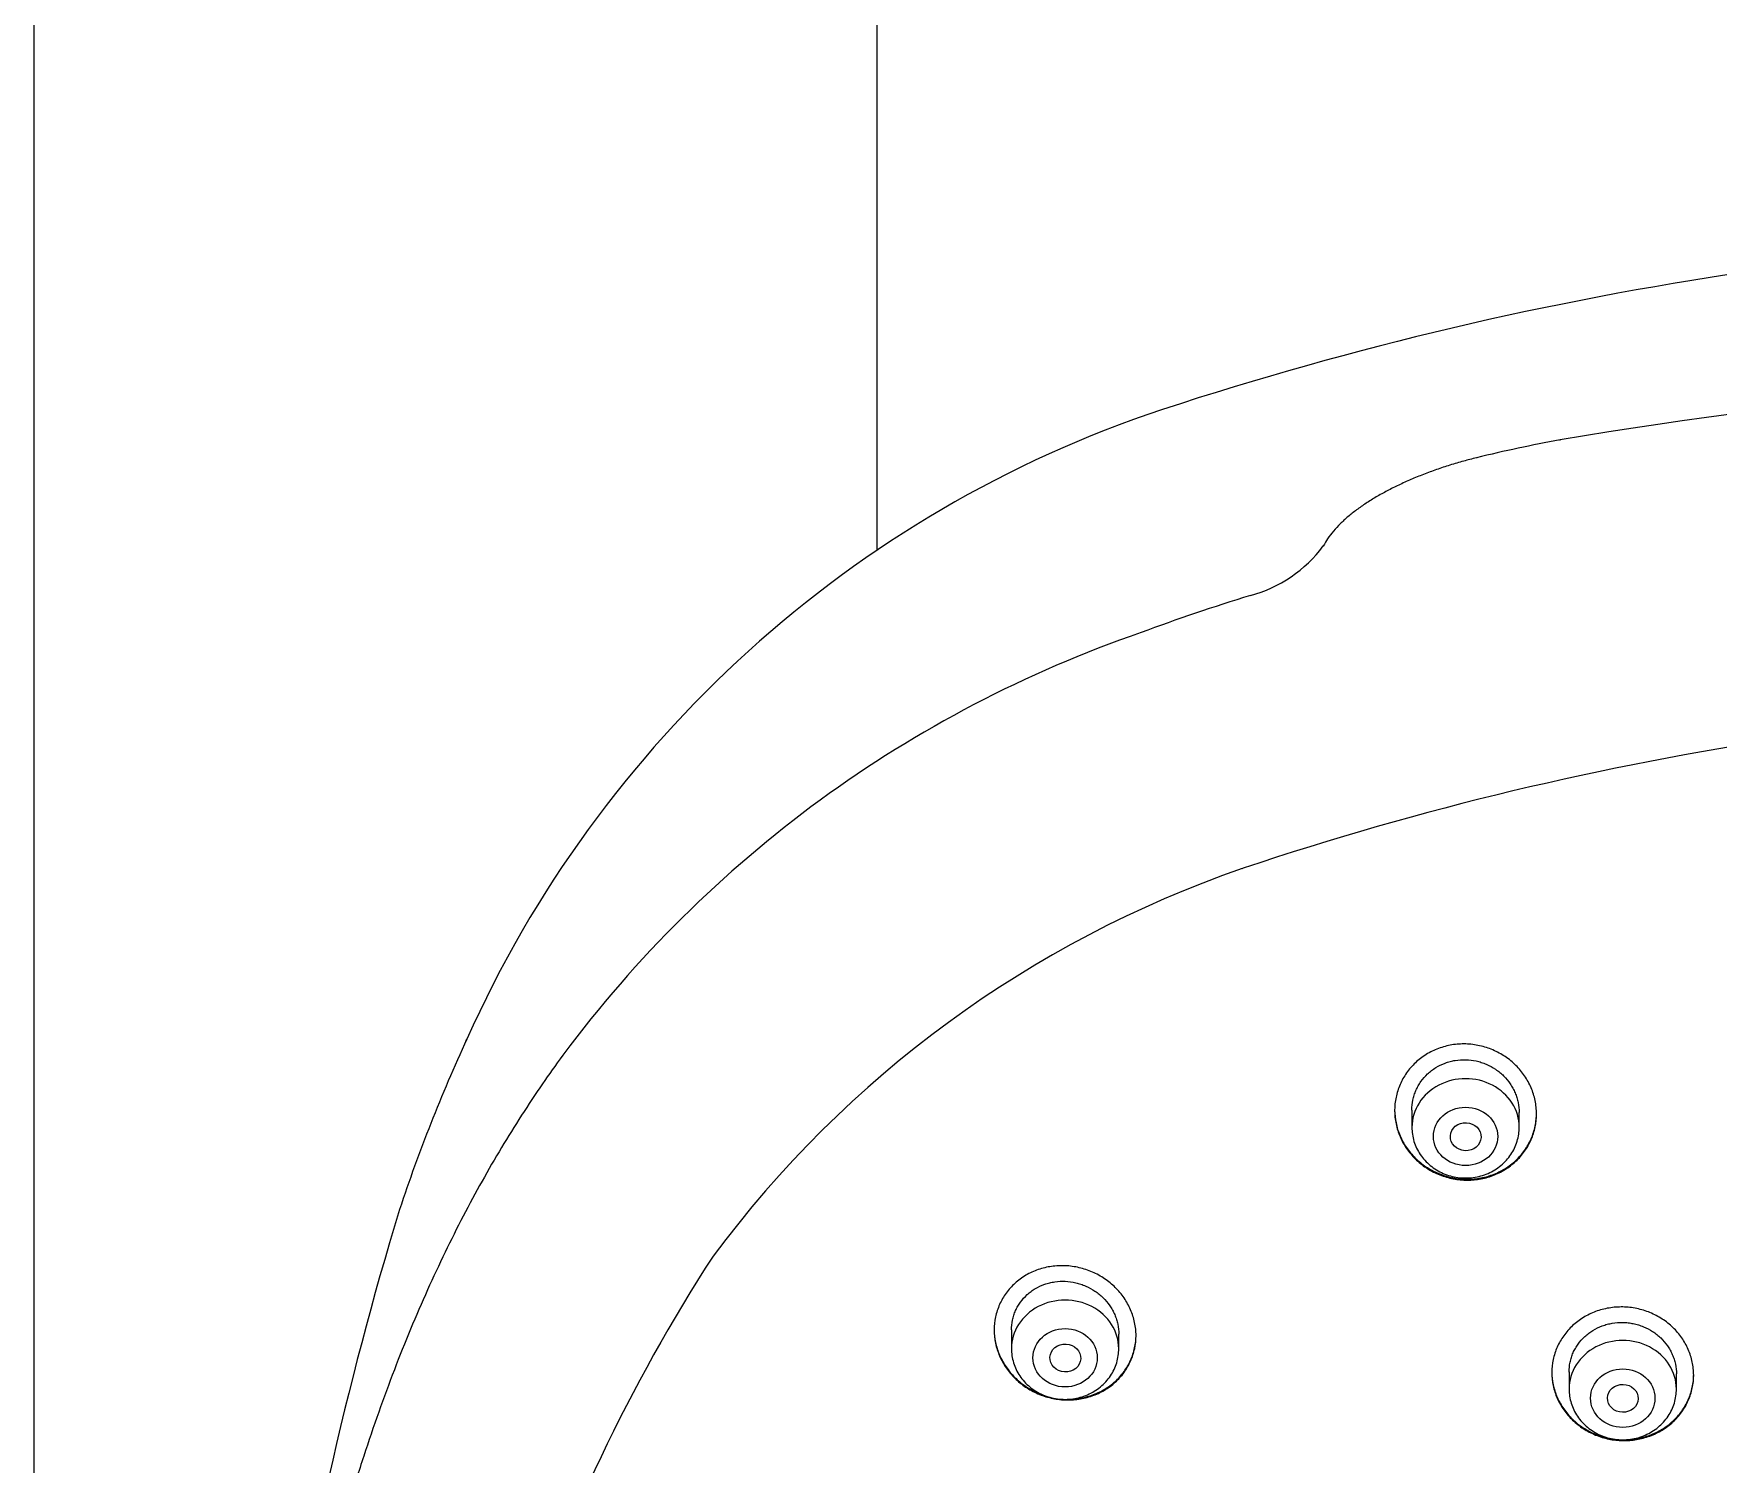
# Model space of a CAD drawing. Header units: millimetres. Extents: x 863 to 5283, y 810 to 2397.
# Drawn here: x 1630.01 to 1634.404, y 1446.46 to 1450.192 of the extents above; entities that cross this region are included whole.
import ezdxf

# ---------------------------------------------------------------- set-up
doc = ezdxf.new("R2010")
doc.units = ezdxf.units.MM
doc.layers.add('Wbudowane', color=175, linetype='Continuous')

# ---------------------------------------------------------------- blocks, each defined once
blk = doc.blocks.new('Z$W@#21058')
for p, q in [((13.825, 159.1545), (13.825, 122.1386)), ((13.825, 159.1545), (13.825, 122.2446)), ((16.025, 142.9806), (16.025, 159.1545)), ((16.977, 142.1499), (16.9796, 142.1509)), ((17.42, 141.5202), (17.42, 141.4751)), ((17.7, 141.4751), (17.7, 141.5134)), ((16.3754, 140.9465), (16.3754, 140.8975)), ((16.6554, 140.8975), (16.6554, 140.9354)), ((17.83, 140.8369), (17.83, 140.7922)), ((18.11, 140.7922), (18.11, 140.8316))]:
    blk.add_line(p, q)
for centre, radius, start, end in [((19.6233, 134.6477), 9.1561, 88.51928, 108.16245), ((19.7861, 131.7116), 11.725, 89.63884, 99.7205), ((17.728, 140.4651), 3.0378, 108.3974, 155.907), ((18.4699, 139.6212), 3.707, 100.3097, 103.7567), ((16.9056, 143.2041), 0.3541, 285.3207, 323.1307), ((18.4645, 138.0682), 5.0133, 106.9958, 110.4444), ((17.7449, 139.7715), 3.1669, 109.0088, 143.3144), ((19.6163, 134.2726), 8.3079, 88.31872, 108.50376), ((17.9248, 139.4091), 2.9001, 109.0754, 143.3794), ((18.8917, 139.8939), 4.3336, 155.2934, 161.6153), ((24.0394, 138.4419), 9.6796, 163.06996, 180.15804), ((19.4148, 138.6645), 4.5495, 147.0501, 177.2106)]:
    blk.add_arc(centre, radius, start, end)
for centre, major_axis, ratio, start_param, end_param in [((17.81, 143.2486), (0.0036, -0.0197), 0.083178, 3.141552, 3.516108), ((17.56, 141.4751), (0.14, 0), 0.906308, 0, 3.141598), ((16.5154, 140.8975), (0.14, 0), 0.906308, 0, 3.141598), ((17.97, 140.7922), (0.14, 0), 0.906308, 0, 3.141593)]:
    blk.add_ellipse(centre, major_axis=major_axis, ratio=ratio, start_param=start_param, end_param=end_param)
for centre, major_axis, ratio in [((17.56, 141.4514), (-0.084, 0), 0.906308), ((17.5604, 141.4507), (0.0401, -0.0019), 0.910577), ((16.5154, 140.8739), (0.084, 0), 0.906308), ((16.516, 140.8733), (0.0402, -0.0022), 0.905767), ((17.97, 140.7685), (0.084, 0), 0.906308), ((17.9702, 140.7681), (0.04, -0.0009), 0.908545)]:
    blk.add_ellipse(centre, major_axis=major_axis, ratio=ratio)
for points, knots in [([(17.5883, 143.2218), (17.5761, 143.2188), (17.5548, 143.2132), (17.5188, 143.2027), (17.4844, 143.1912), (17.45, 143.1785), (17.4172, 143.165), (17.3854, 143.1507), (17.3553, 143.1356), (17.3268, 143.1197), (17.3001, 143.1032), (17.2754, 143.0859), (17.2529, 143.0682), (17.2325, 143.0495), (17.215, 143.0307), (17.2, 143.0107), (17.1926, 142.9987), (17.1889, 142.9916)], [0, 0, 0, 0, 0.062324, 0.129667, 0.197172, 0.26451, 0.33183, 0.398944, 0.465996, 0.533316, 0.600639, 0.668001, 0.735777, 0.803419, 0.870953, 0.93803, 1, 1, 1, 1]), ([(17.375, 141.5189), (17.375, 141.5306), (17.3762, 141.5421), (17.3797, 141.559), (17.3812, 141.5646), (17.3847, 141.5757), (17.3867, 141.5812), (17.3937, 141.5972), (17.3993, 141.6074), (17.4094, 141.6217), (17.413, 141.6263), (17.4208, 141.6352), (17.4249, 141.6395), (17.4377, 141.6516), (17.4471, 141.6587), (17.4623, 141.6682), (17.4676, 141.6711), (17.4783, 141.6764), (17.4893, 141.6811), (17.5007, 141.6847), (17.5123, 141.6878), (17.5183, 141.6891), (17.5363, 141.6921), (17.5483, 141.6929), (17.5665, 141.6923), (17.5726, 141.6919), (17.5847, 141.6904), (17.5908, 141.6893), (17.6086, 141.6854), (17.6201, 141.6817), (17.6369, 141.6745), (17.6424, 141.6718), (17.6531, 141.666), (17.6582, 141.6629), (17.6732, 141.6528), (17.6825, 141.6452), (17.6996, 141.6282), (17.7072, 141.619), (17.7172, 141.6044), (17.7203, 141.5994), (17.726, 141.589), (17.7286, 141.5836), (17.7355, 141.5674), (17.739, 141.5563), (17.7426, 141.5392), (17.7435, 141.5335), (17.7447, 141.5219), (17.745, 141.5161), (17.745, 141.4988), (17.7439, 141.4873), (17.7404, 141.4703), (17.7389, 141.4647), (17.7354, 141.4536), (17.7314, 141.4429), (17.7262, 141.4325), (17.7205, 141.4224), (17.7174, 141.4175), (17.7073, 141.4031), (17.6996, 141.3944), (17.6868, 141.3824), (17.6823, 141.3786), (17.6728, 141.3714), (17.6679, 141.368), (17.6527, 141.3587), (17.6421, 141.3535), (17.6252, 141.3472), (17.6194, 141.3453), (17.6077, 141.3422), (17.6018, 141.341), (17.584, 141.338), (17.5719, 141.3372), (17.5536, 141.3376), (17.5475, 141.3381), (17.5354, 141.3395), (17.5235, 141.3415), (17.5117, 141.3446), (17.5001, 141.3483), (17.4943, 141.3504), (17.4775, 141.3575), (17.4669, 141.3632), (17.4519, 141.3732), (17.447, 141.3768), (17.4376, 141.3844), (17.4331, 141.3884), (17.4204, 141.4009), (17.4128, 141.41), (17.4027, 141.4247), (17.3996, 141.4298), (17.3939, 141.4401), (17.3888, 141.4506), (17.3847, 141.4616), (17.3812, 141.4727), (17.3798, 141.4784), (17.3762, 141.4956), (17.375, 141.5072), (17.375, 141.5189)], [0, 0, 0, 0, 0.03125, 0.03125, 0.046875, 0.046875, 0.0625, 0.0625, 0.09375, 0.09375, 0.109375, 0.109375, 0.125, 0.125, 0.15625, 0.15625, 0.171875, 0.171875, 0.1875, 0.203125, 0.203125, 0.21875, 0.21875, 0.25, 0.25, 0.265625, 0.265625, 0.28125, 0.28125, 0.3125, 0.3125, 0.328125, 0.328125, 0.34375, 0.34375, 0.375, 0.375, 0.40625, 0.40625, 0.421875, 0.421875, 0.4375, 0.4375, 0.46875, 0.46875, 0.484375, 0.484375, 0.5, 0.5, 0.53125, 0.53125, 0.546875, 0.546875, 0.5625, 0.578125, 0.578125, 0.59375, 0.59375, 0.625, 0.625, 0.640625, 0.640625, 0.65625, 0.65625, 0.6875, 0.6875, 0.703125, 0.703125, 0.71875, 0.71875, 0.75, 0.75, 0.765625, 0.765625, 0.78125, 0.796875, 0.796875, 0.8125, 0.8125, 0.84375, 0.84375, 0.859375, 0.859375, 0.875, 0.875, 0.90625, 0.90625, 0.921875, 0.921875, 0.9375, 0.953125, 0.953125, 0.96875, 0.96875, 1, 1, 1, 1]), ([(15.2052, 141.6635), (15.1852, 141.6361), (15.1515, 141.5885), (15.0962, 141.5055), (15.0447, 141.4222), (14.9934, 141.3338), (14.9446, 141.243), (14.8971, 141.1483), (14.8514, 141.0501), (14.8072, 140.9478), (14.7648, 140.8416), (14.724, 140.7311), (14.685, 140.6163), (14.6478, 140.4968), (14.6125, 140.3726), (14.579, 140.2434), (14.5475, 140.1092), (14.518, 139.9698), (14.4907, 139.8252), (14.4656, 139.6754), (14.4429, 139.5204), (14.4227, 139.3605), (14.4051, 139.1959), (14.3902, 139.0269), (14.3782, 138.854), (14.3691, 138.678), (14.3631, 138.4995), (14.3602, 138.3195), (14.3604, 138.1391), (14.3638, 137.9591), (14.3702, 137.7807), (14.3797, 137.6046), (14.3922, 137.4317), (14.4075, 137.2627), (14.4256, 137.098), (14.4463, 136.9381), (14.4695, 136.7831), (14.4951, 136.6333), (14.5229, 136.4887), (14.5529, 136.3494), (14.5849, 136.2152), (14.619, 136.0861), (14.6549, 135.9621), (14.6928, 135.8425), (14.7321, 135.7282), (14.7739, 135.6171), (14.8161, 135.5128), (14.8617, 135.4092), (14.8897, 135.3496), (14.9064, 135.3155)], [0, 0, 0, 0, 0.013707, 0.028239, 0.043047, 0.058182, 0.073661, 0.089521, 0.105819, 0.122574, 0.139831, 0.157629, 0.17598, 0.194931, 0.214557, 0.234815, 0.255804, 0.277485, 0.299914, 0.323078, 0.34698, 0.371602, 0.396913, 0.422855, 0.449374, 0.47635, 0.5037, 0.531273, 0.558922, 0.586484, 0.613836, 0.64083, 0.667343, 0.69331, 0.718619, 0.743266, 0.767165, 0.790356, 0.812776, 0.834488, 0.85546, 0.875736, 0.895362, 0.914311, 0.932681, 0.950459, 0.9677, 0.984447, 1, 1, 1, 1]), ([(17.42, 141.5201), (17.42, 141.5202), (17.42, 141.5202), (17.42, 141.529), (17.4209, 141.5377), (17.4236, 141.5506), (17.4247, 141.5549), (17.4274, 141.5633), (17.4304, 141.5715), (17.4343, 141.5793), (17.4386, 141.587), (17.441, 141.5908), (17.4487, 141.6017), (17.4545, 141.6084), (17.4642, 141.6175), (17.4676, 141.6204), (17.4748, 141.6259), (17.4785, 141.6285), (17.49, 141.6356), (17.4981, 141.6395), (17.5109, 141.6443), (17.5152, 141.6457), (17.5241, 141.648), (17.5286, 141.649), (17.5421, 141.6512), (17.5512, 141.6518), (17.5697, 141.6513), (17.5789, 141.6501), (17.5923, 141.6472), (17.5967, 141.646), (17.6055, 141.6431), (17.6099, 141.6415), (17.6225, 141.636), (17.6306, 141.6317), (17.6419, 141.624), (17.6456, 141.6213), (17.6527, 141.6155), (17.6561, 141.6124), (17.6657, 141.6029), (17.6714, 141.5959), (17.679, 141.5848), (17.6814, 141.5809), (17.6857, 141.5731), (17.6896, 141.5651), (17.6926, 141.5568), (17.6953, 141.5483), (17.6964, 141.544), (17.6991, 141.531), (17.7, 141.5222), (17.7, 141.5134)], [0, 0, 0, 0, 0.000244, 0.000244, 0.062729, 0.062729, 0.093971, 0.093971, 0.125214, 0.156456, 0.156456, 0.187698, 0.187698, 0.250183, 0.250183, 0.281425, 0.281425, 0.312668, 0.312668, 0.375153, 0.375153, 0.406395, 0.406395, 0.437637, 0.437637, 0.500122, 0.500122, 0.562607, 0.562607, 0.593849, 0.593849, 0.625092, 0.625092, 0.687576, 0.687576, 0.718819, 0.718819, 0.750061, 0.750061, 0.812546, 0.812546, 0.843788, 0.843788, 0.875031, 0.906273, 0.906273, 0.937515, 0.937515, 1, 1, 1, 1]), ([(17.375, 141.52), (17.3751, 141.5088), (17.3763, 141.4977), (17.3797, 141.4811), (17.3811, 141.4754), (17.3846, 141.4642), (17.3867, 141.4587), (17.3936, 141.4424), (17.3992, 141.4322), (17.4092, 141.4175), (17.4128, 141.4128), (17.4205, 141.4036), (17.4245, 141.3992), (17.4373, 141.3866), (17.4465, 141.3791), (17.4616, 141.369), (17.4669, 141.3658), (17.4775, 141.3601), (17.4884, 141.3549), (17.4998, 141.3507), (17.5113, 141.347), (17.5172, 141.3454), (17.5352, 141.3415), (17.5473, 141.3401), (17.5654, 141.3396), (17.5715, 141.3397), (17.5836, 141.3406), (17.5897, 141.3413), (17.6076, 141.3442), (17.6192, 141.3473), (17.6361, 141.3535), (17.6416, 141.3559), (17.6524, 141.3612), (17.6577, 141.364), (17.6728, 141.3733), (17.6822, 141.3804), (17.6951, 141.3925), (17.6993, 141.3968), (17.7069, 141.4056), (17.7141, 141.4147), (17.7204, 141.4245), (17.7261, 141.4346), (17.7287, 141.4398), (17.7357, 141.4558), (17.7391, 141.4668), (17.7426, 141.4837), (17.7435, 141.4894), (17.7447, 141.5007), (17.745, 141.5063), (17.745, 141.5118)], [0, 0, 0, 0, 0.060332, 0.060332, 0.091704, 0.091704, 0.123076, 0.123076, 0.18582, 0.18582, 0.217193, 0.217193, 0.248565, 0.248565, 0.311309, 0.311309, 0.342681, 0.342681, 0.374053, 0.405425, 0.405425, 0.436797, 0.436797, 0.499542, 0.499542, 0.530914, 0.530914, 0.562286, 0.562286, 0.62503, 0.62503, 0.656402, 0.656402, 0.687774, 0.687774, 0.750518, 0.750518, 0.781891, 0.781891, 0.813263, 0.844635, 0.844635, 0.876007, 0.876007, 0.938751, 0.938751, 0.970123, 0.970123, 1, 1, 1, 1]), ([(17.42, 141.4751), (17.42, 141.4684), (17.4209, 141.457), (17.425, 141.4381), (17.4319, 141.4206), (17.4415, 141.4038), (17.4534, 141.3887), (17.4676, 141.3752), (17.4836, 141.3638), (17.5013, 141.3546), (17.5202, 141.3479), (17.5399, 141.3439), (17.56, 141.3425), (17.5801, 141.3438), (17.5998, 141.3479), (17.6187, 141.3546), (17.6364, 141.3638), (17.6525, 141.3752), (17.6667, 141.3888), (17.6786, 141.4039), (17.6881, 141.4208), (17.695, 141.4383), (17.6991, 141.4572), (17.7, 141.4685), (17.7, 141.4751)], [0, 0, 0, 0, 0.043416, 0.088242, 0.133206, 0.178365, 0.223751, 0.269371, 0.315209, 0.361231, 0.407394, 0.453652, 0.499964, 0.546286, 0.592577, 0.638793, 0.684885, 0.730809, 0.776522, 0.822, 0.867242, 0.912272, 0.95714, 1, 1, 1, 1]), ([(16.3304, 140.9464), (16.3304, 140.958), (16.3316, 140.9693), (16.3351, 140.986), (16.3366, 140.9915), (16.3401, 141.0024), (16.3422, 141.0078), (16.3492, 141.0235), (16.3549, 141.0334), (16.365, 141.0473), (16.3687, 141.0518), (16.3765, 141.0605), (16.3806, 141.0645), (16.3934, 141.0762), (16.4028, 141.083), (16.4181, 141.092), (16.4234, 141.0948), (16.4341, 141.0997), (16.4451, 141.1041), (16.4565, 141.1075), (16.4681, 141.1103), (16.4741, 141.1114), (16.492, 141.1139), (16.504, 141.1145), (16.5221, 141.1137), (16.5281, 141.1131), (16.5403, 141.1114), (16.5463, 141.1103), (16.564, 141.1062), (16.5755, 141.1024), (16.5922, 141.0951), (16.5977, 141.0924), (16.6084, 141.0865), (16.6187, 141.0802), (16.6283, 141.073), (16.6376, 141.0654), (16.6421, 141.0614), (16.655, 141.0487), (16.6626, 141.0396), (16.6726, 141.025), (16.6757, 141.02), (16.6814, 141.0097), (16.684, 141.0044), (16.6909, 140.9883), (16.6944, 140.9773), (16.698, 140.9604), (16.6989, 140.9547), (16.7001, 140.9432), (16.7004, 140.9374), (16.7004, 140.9203), (16.6992, 140.909), (16.6957, 140.8922), (16.6942, 140.8867), (16.6907, 140.8758), (16.6866, 140.8652), (16.6814, 140.8551), (16.6757, 140.8452), (16.6725, 140.8404), (16.6623, 140.8263), (16.6546, 140.8178), (16.6418, 140.8062), (16.6373, 140.8025), (16.6278, 140.7955), (16.6229, 140.7923), (16.6077, 140.7833), (16.597, 140.7784), (16.5801, 140.7725), (16.5743, 140.7707), (16.5627, 140.7679), (16.5568, 140.7667), (16.539, 140.7641), (16.5269, 140.7635), (16.5025, 140.7645), (16.4905, 140.7661), (16.4728, 140.7702), (16.4669, 140.7718), (16.4554, 140.7756), (16.4496, 140.7778), (16.4329, 140.7851), (16.4223, 140.7909), (16.4073, 140.801), (16.4024, 140.8046), (16.393, 140.8123), (16.3886, 140.8163), (16.3759, 140.8289), (16.3683, 140.838), (16.3582, 140.8527), (16.355, 140.8578), (16.3494, 140.8681), (16.3442, 140.8786), (16.3402, 140.8894), (16.3366, 140.9005), (16.3352, 140.9062), (16.3316, 140.9233), (16.3304, 140.9348), (16.3304, 140.9464)], [0, 0, 0, 0, 0.03125, 0.03125, 0.046875, 0.046875, 0.0625, 0.0625, 0.09375, 0.09375, 0.109375, 0.109375, 0.125, 0.125, 0.15625, 0.15625, 0.171875, 0.171875, 0.1875, 0.203125, 0.203125, 0.21875, 0.21875, 0.25, 0.25, 0.265625, 0.265625, 0.28125, 0.28125, 0.3125, 0.3125, 0.328125, 0.328125, 0.34375, 0.359375, 0.359375, 0.375, 0.375, 0.40625, 0.40625, 0.421875, 0.421875, 0.4375, 0.4375, 0.46875, 0.46875, 0.484375, 0.484375, 0.5, 0.5, 0.53125, 0.53125, 0.546875, 0.546875, 0.5625, 0.578125, 0.578125, 0.59375, 0.59375, 0.625, 0.625, 0.640625, 0.640625, 0.65625, 0.65625, 0.6875, 0.6875, 0.703125, 0.703125, 0.71875, 0.71875, 0.75, 0.75, 0.78125, 0.78125, 0.796875, 0.796875, 0.8125, 0.8125, 0.84375, 0.84375, 0.859375, 0.859375, 0.875, 0.875, 0.90625, 0.90625, 0.921875, 0.921875, 0.9375, 0.953125, 0.953125, 0.96875, 0.96875, 1, 1, 1, 1]), ([(16.3754, 140.9464), (16.3754, 140.9551), (16.3763, 140.9637), (16.379, 140.9764), (16.3801, 140.9806), (16.3828, 140.9888), (16.3858, 140.9969), (16.3898, 141.0046), (16.3941, 141.0121), (16.3965, 141.0158), (16.4042, 141.0264), (16.41, 141.0328), (16.4198, 141.0416), (16.4232, 141.0444), (16.4303, 141.0497), (16.4341, 141.0522), (16.4456, 141.0589), (16.4536, 141.0626), (16.4664, 141.0671), (16.4708, 141.0684), (16.4796, 141.0705), (16.4841, 141.0714), (16.4975, 141.0733), (16.5066, 141.0738), (16.5251, 141.0729), (16.5342, 141.0717), (16.5476, 141.0686), (16.552, 141.0673), (16.5608, 141.0644), (16.5651, 141.0627), (16.5778, 141.0572), (16.5858, 141.0528), (16.5971, 141.0452), (16.6008, 141.0424), (16.6079, 141.0366), (16.6113, 141.0336), (16.6209, 141.0241), (16.6267, 141.0172), (16.6343, 141.0061), (16.6367, 141.0023), (16.641, 140.9945), (16.6449, 140.9865), (16.648, 140.9783), (16.6506, 140.97), (16.6518, 140.9657), (16.6545, 140.9528), (16.6554, 140.9441), (16.6554, 140.9354)], [0, 0, 0, 0, 0.0624708, 0.0624708, 0.0937217, 0.0937217, 0.1249727, 0.1562237, 0.1562237, 0.1874747, 0.1874747, 0.2499766, 0.2499766, 0.2812276, 0.2812276, 0.3124786, 0.3124786, 0.3749805, 0.3749805, 0.4062315, 0.4062315, 0.4374825, 0.4374825, 0.4999844, 0.4999844, 0.5624864, 0.5624864, 0.5937373, 0.5937373, 0.6249883, 0.6249883, 0.6874903, 0.6874903, 0.7187412, 0.7187412, 0.7499922, 0.7499922, 0.8124942, 0.8124942, 0.8437451, 0.8437451, 0.8749961, 0.9062471, 0.9062471, 0.9374981, 0.9374981, 1, 1, 1, 1]), ([(17.785, 140.8353), (17.785, 140.8468), (17.7862, 140.8581), (17.7897, 140.8748), (17.7912, 140.8803), (17.7947, 140.8912), (17.7968, 140.8966), (17.8037, 140.9123), (17.8094, 140.9222), (17.8195, 140.9362), (17.8231, 140.9408), (17.8309, 140.9496), (17.8349, 140.9537), (17.8478, 140.9656), (17.8571, 140.9726), (17.8723, 140.982), (17.8776, 140.9848), (17.8883, 140.99), (17.8992, 140.9947), (17.9106, 140.9983), (17.9222, 141.0014), (17.9282, 141.0027), (17.9461, 141.0057), (17.9581, 141.0066), (17.9763, 141.0063), (17.9823, 141.0059), (17.9945, 141.0045), (18.0005, 141.0035), (18.0183, 140.9998), (18.0298, 140.9963), (18.0466, 140.9894), (18.0522, 140.9868), (18.0628, 140.9812), (18.068, 140.9782), (18.083, 140.9684), (18.0923, 140.9611), (18.1096, 140.9445), (18.1172, 140.9355), (18.1272, 140.9212), (18.1303, 140.9163), (18.136, 140.9061), (18.1386, 140.9008), (18.1456, 140.8849), (18.1491, 140.874), (18.1526, 140.8572), (18.1535, 140.8515), (18.1547, 140.8401), (18.155, 140.8344), (18.155, 140.8174), (18.1538, 140.8061), (18.1503, 140.7893), (18.1488, 140.7838), (18.1453, 140.7729), (18.1413, 140.7623), (18.1361, 140.7521), (18.1304, 140.7421), (18.1273, 140.7372), (18.1171, 140.7231), (18.1095, 140.7144), (18.0967, 140.7026), (18.0922, 140.6988), (18.0827, 140.6917), (18.0778, 140.6884), (18.0627, 140.6791), (18.052, 140.674), (18.0352, 140.6677), (18.0294, 140.6659), (18.0178, 140.6628), (18.0119, 140.6615), (17.9941, 140.6585), (17.9821, 140.6576), (17.9638, 140.6579), (17.9577, 140.6583), (17.9456, 140.6597), (17.9337, 140.6616), (17.922, 140.6645), (17.9104, 140.6681), (17.9046, 140.6701), (17.8878, 140.677), (17.8772, 140.6826), (17.8621, 140.6923), (17.8572, 140.6958), (17.8478, 140.7033), (17.8433, 140.7072), (17.8306, 140.7194), (17.8229, 140.7283), (17.8128, 140.7428), (17.8097, 140.7478), (17.804, 140.7579), (17.7988, 140.7682), (17.7948, 140.779), (17.7913, 140.7899), (17.7898, 140.7955), (17.7862, 140.8124), (17.785, 140.8238), (17.785, 140.8353)], [0, 0, 0, 0, 0.03125, 0.03125, 0.046875, 0.046875, 0.0625, 0.0625, 0.09375, 0.09375, 0.109375, 0.109375, 0.125, 0.125, 0.15625, 0.15625, 0.171875, 0.171875, 0.1875, 0.203125, 0.203125, 0.21875, 0.21875, 0.25, 0.25, 0.265625, 0.265625, 0.28125, 0.28125, 0.3125, 0.3125, 0.328125, 0.328125, 0.34375, 0.34375, 0.375, 0.375, 0.40625, 0.40625, 0.421875, 0.421875, 0.4375, 0.4375, 0.46875, 0.46875, 0.484375, 0.484375, 0.5, 0.5, 0.53125, 0.53125, 0.546875, 0.546875, 0.5625, 0.578125, 0.578125, 0.59375, 0.59375, 0.625, 0.625, 0.640625, 0.640625, 0.65625, 0.65625, 0.6875, 0.6875, 0.703125, 0.703125, 0.71875, 0.71875, 0.75, 0.75, 0.765625, 0.765625, 0.78125, 0.796875, 0.796875, 0.8125, 0.8125, 0.84375, 0.84375, 0.859375, 0.859375, 0.875, 0.875, 0.90625, 0.90625, 0.921875, 0.921875, 0.9375, 0.953125, 0.953125, 0.96875, 0.96875, 1, 1, 1, 1]), ([(16.3304, 140.9473), (16.3305, 140.9361), (16.3317, 140.9251), (16.3351, 140.9085), (16.3366, 140.9029), (16.3401, 140.8918), (16.3421, 140.8863), (16.349, 140.8701), (16.3547, 140.8599), (16.3647, 140.8452), (16.3683, 140.8405), (16.376, 140.8313), (16.38, 140.8269), (16.3927, 140.8143), (16.402, 140.8067), (16.417, 140.7965), (16.4223, 140.7933), (16.4329, 140.7875), (16.4433, 140.7824), (16.4541, 140.7782), (16.4593, 140.7764)], [0, 0, 0, 0, 0.150527, 0.150527, 0.228376, 0.228376, 0.306225, 0.306225, 0.461924, 0.461924, 0.539773, 0.539773, 0.617622, 0.617622, 0.77332, 0.77332, 0.851169, 0.851169, 0.929018, 1, 1, 1, 1]), ([(16.5291, 140.766), (16.5302, 140.7661), (16.5314, 140.7661), (16.5387, 140.7665), (16.5447, 140.7671), (16.5626, 140.7697), (16.5742, 140.7725), (16.591, 140.7784), (16.5966, 140.7806), (16.6074, 140.7856), (16.6126, 140.7884), (16.6278, 140.7973), (16.6372, 140.8042), (16.6502, 140.8159), (16.6543, 140.82), (16.662, 140.8286), (16.6693, 140.8375), (16.6755, 140.847), (16.6813, 140.8569), (16.6839, 140.8621), (16.6909, 140.8778), (16.6944, 140.8886), (16.698, 140.9052), (16.6989, 140.9109), (16.7001, 140.9221), (16.7004, 140.9276), (16.7004, 140.9331)], [0, 0, 0, 0, 0.012873, 0.012873, 0.078838, 0.078838, 0.210768, 0.210768, 0.276733, 0.276733, 0.342698, 0.342698, 0.474628, 0.474628, 0.540593, 0.540593, 0.606558, 0.672524, 0.672524, 0.738489, 0.738489, 0.870419, 0.870419, 0.936384, 0.936384, 1, 1, 1, 1]), ([(17.83, 140.8367), (17.83, 140.8453), (17.8309, 140.8538), (17.8336, 140.8665), (17.8347, 140.8707), (17.8373, 140.8789), (17.8404, 140.887), (17.8443, 140.8947), (17.8486, 140.9022), (17.851, 140.9059), (17.8587, 140.9166), (17.8645, 140.9232), (17.8742, 140.9322), (17.8776, 140.935), (17.8847, 140.9404), (17.8884, 140.9429), (17.8999, 140.9499), (17.9079, 140.9539), (17.9207, 140.9586), (17.925, 140.96), (17.9339, 140.9624), (17.9383, 140.9633), (17.9518, 140.9656), (17.9609, 140.9663), (17.9747, 140.966), (17.9794, 140.9657), (17.9885, 140.9647), (17.9975, 140.9633), (18.0064, 140.961), (18.0151, 140.9583), (18.0195, 140.9568), (18.0322, 140.9515), (18.0403, 140.9473), (18.0516, 140.9399), (18.0553, 140.9373), (18.0625, 140.9316), (18.0659, 140.9287), (18.0755, 140.9194), (18.0813, 140.9126), (18.0889, 140.9017), (18.0913, 140.8979), (18.0956, 140.8902), (18.0995, 140.8824), (18.1026, 140.8743), (18.1053, 140.866), (18.1064, 140.8618), (18.1091, 140.8489), (18.11, 140.8403), (18.11, 140.8316)], [0, 0, 0, 0, 0.0624308, 0.0624308, 0.0936831, 0.0936831, 0.1249354, 0.1561877, 0.1561877, 0.18744, 0.18744, 0.2499446, 0.2499446, 0.2811969, 0.2811969, 0.3124492, 0.3124492, 0.3749539, 0.3749539, 0.4062062, 0.4062062, 0.4374585, 0.4374585, 0.4999631, 0.4999631, 0.5312154, 0.5312154, 0.5624677, 0.59372, 0.59372, 0.6249723, 0.6249723, 0.6874769, 0.6874769, 0.7187292, 0.7187292, 0.7499815, 0.7499815, 0.8124862, 0.8124862, 0.8437385, 0.8437385, 0.8749908, 0.9062431, 0.9062431, 0.9374954, 0.9374954, 1, 1, 1, 1]), ([(16.3754, 140.8975), (16.3754, 140.8908), (16.3763, 140.8795), (16.3804, 140.8606), (16.3873, 140.8431), (16.3968, 140.8263), (16.4088, 140.8112), (16.4229, 140.7976), (16.439, 140.7862), (16.4567, 140.7771), (16.4755, 140.7704), (16.4952, 140.7663), (16.5154, 140.765), (16.5355, 140.7663), (16.5552, 140.7704), (16.5741, 140.7771), (16.5918, 140.7863), (16.6079, 140.7977), (16.6221, 140.8112), (16.634, 140.8264), (16.6435, 140.8433), (16.6504, 140.8608), (16.6545, 140.8796), (16.6554, 140.8909), (16.6554, 140.8975)], [0, 0, 0, 0, 0.043416, 0.088242, 0.133206, 0.178365, 0.223751, 0.269371, 0.315209, 0.361231, 0.407394, 0.453652, 0.499964, 0.546286, 0.592577, 0.638793, 0.684885, 0.730809, 0.776522, 0.822, 0.867242, 0.912272, 0.95714, 1, 1, 1, 1]), ([(17.785, 140.8363), (17.7851, 140.8253), (17.7863, 140.8143), (17.7897, 140.798), (17.7912, 140.7925), (17.7947, 140.7815), (17.7967, 140.776), (17.8037, 140.7601), (17.8093, 140.75), (17.8194, 140.7356), (17.823, 140.731), (17.8307, 140.722), (17.8347, 140.7177), (17.8475, 140.7054), (17.8568, 140.698), (17.8719, 140.6882), (17.8772, 140.6851), (17.8878, 140.6795), (17.8987, 140.6744), (17.9101, 140.6704), (17.9216, 140.6669), (17.9275, 140.6653), (17.9387, 140.663), (17.9438, 140.6622), (17.949, 140.6615)], [0, 0, 0, 0, 0.130382, 0.130382, 0.197994, 0.197994, 0.265606, 0.265606, 0.40083, 0.40083, 0.468443, 0.468443, 0.536055, 0.536055, 0.671279, 0.671279, 0.738891, 0.738891, 0.806503, 0.874115, 0.874115, 0.941727, 0.941727, 1, 1, 1, 1]), ([(17.9694, 140.66), (17.9694, 140.66), (17.9695, 140.66), (17.9756, 140.6599), (17.9817, 140.6601), (17.9938, 140.6609), (17.9999, 140.6617), (18.0177, 140.6647), (18.0293, 140.6677), (18.0461, 140.674), (18.0517, 140.6763), (18.0624, 140.6815), (18.0676, 140.6844), (18.0827, 140.6936), (18.0921, 140.7006), (18.105, 140.7126), (18.1091, 140.7167), (18.1168, 140.7254), (18.124, 140.7344), (18.1302, 140.7441), (18.136, 140.754), (18.1386, 140.7592), (18.1456, 140.7749), (18.1491, 140.7857), (18.1526, 140.8024), (18.1535, 140.8081), (18.1547, 140.8192), (18.155, 140.8247), (18.155, 140.8302)], [0, 0, 0, 0, 0.000764, 0.000764, 0.063376, 0.063376, 0.125988, 0.125988, 0.251212, 0.251212, 0.313823, 0.313823, 0.376435, 0.376435, 0.501659, 0.501659, 0.564271, 0.564271, 0.626883, 0.689494, 0.689494, 0.752106, 0.752106, 0.87733, 0.87733, 0.939942, 0.939942, 1, 1, 1, 1]), ([(17.83, 140.7922), (17.83, 140.7854), (17.8309, 140.774), (17.8351, 140.755), (17.842, 140.7376), (17.8515, 140.7208), (17.8635, 140.7057), (17.8777, 140.6922), (17.8937, 140.6808), (17.9114, 140.6716), (17.9303, 140.665), (17.95, 140.6609), (17.9701, 140.6596), (17.9903, 140.661), (18.01, 140.665), (18.0289, 140.6717), (18.0465, 140.6809), (18.0626, 140.6924), (18.0768, 140.706), (18.0887, 140.7211), (18.0982, 140.738), (18.1051, 140.7555), (18.1091, 140.7743), (18.11, 140.7856), (18.11, 140.7922)], [0, 0, 0, 0, 0.043723, 0.08855, 0.133515, 0.178674, 0.224062, 0.269684, 0.315523, 0.361546, 0.407709, 0.453968, 0.500279, 0.546601, 0.592892, 0.639107, 0.685199, 0.73112, 0.776832, 0.822308, 0.867548, 0.912577, 0.957444, 1, 1, 1, 1])]:
    blk.add_open_spline(points, degree=3, knots=knots)
blk.add_rational_spline([(17.5883, 143.2218), (17.5883, 143.2218), (17.5886, 143.2205)], [1, 0.932533611091, 1], degree=2)
blk.add_open_spline([(14.9511, 141.6952), (14.9517, 141.6972), (14.9524, 141.6993), (14.9532, 141.7013), (14.9539, 141.7033), (14.9548, 141.7052)], degree=5)

msp = doc.modelspace()

# ---------------------------------------------------------------- block references
at = {"layer": 'Wbudowane'}
msp.add_blockref('Z$W@#21058', (1616.1848, 1305.8637), dxfattribs=at)

doc.saveas('drawing.dxf')
